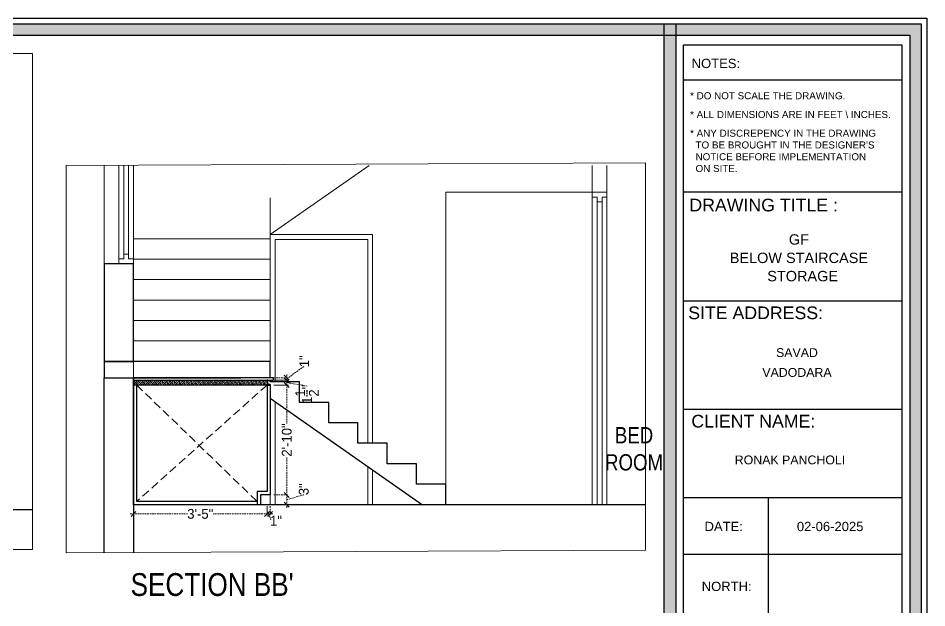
# Model space of a CAD drawing. Header units: millimetres. Extents: x 35877 to 3066687, y -650199 to -40525.
# Drawn here: x 146935.8 to 147215.1, y -179339.1 to -179158 of the extents above; entities that cross this region are included whole.
import ezdxf
from ezdxf.enums import TextEntityAlignment as Align

# ---------------------------------------------------------------- set-up
doc = ezdxf.new("R2010")
doc.units = ezdxf.units.MM
doc.header["$MEASUREMENT"] = 0
doc.header["$PDMODE"] = 35
doc.linetypes.add('DASHED', pattern=[0.75, 0.5, -0.25])
doc.linetypes.add('DASHED2', pattern=[0.375, 0.25, -0.125])
doc.layers.get('Defpoints').update_dxf_attribs({"color": 220})
for name, color, linetype, lineweight in [('FURNITURE', 32, 'Continuous', 9), ('furniture dimensions', 1, 'DASHED', 0), ('GROUND FLOOR  ( PLINE )', 251, 'Continuous', 30), ('Labelling', 1, 'Continuous', 25), ('NAME PLATE', 7, 'Continuous', 25), ('SECTION', 7, 'Continuous', 9), ('SECTION ( D~W~RaiL )', 250, 'Continuous', 18), ('SECTION ( PLine )', 251, 'Continuous', 30), ('SECTION ( SLAB PLine )', 104, 'Continuous', 30), ('wall', 7, 'Continuous', 30)]:
    doc.layers.add(name, color=color, linetype=linetype, lineweight=lineweight)
doc.layers.add('hatch', color=253, linetype='Continuous', lineweight=0, transparency=0.4)
doc.layers.add('SECTION ( Text )', color=250, linetype='Continuous')
doc.styles.add('Arial', font='arial.ttf')
doc.styles.add('century g', font='GOTHIC.TTF')
doc.styles.add('KATHA', font='swissc.ttf')
doc.dimstyles.new('Archana', dxfattribs={"dimtxt": 2, "dimasz": 0.75, "dimexe": 0.5, "dimexo": 0.5, "dimgap": 0, "dimtad": 0, "dimzin": 0, "dimdsep": 46, "dimlunit": 4, "dimtxsty": 'century g', "dimblk": 'OBLIQUE', "dimcen": 0, "dimdle": 1, "dimclrd": 256, "dimclre": 256, "dimclrt": 256, "dimadec": 0, "dimazin": 0, "dimtfac": 1, "dimtofl": 0, "dimtmove": 1, "dimatfit": 3, "dimfxl": 1, "dimfxlon": 1, "dimtolj": 1, "dimtzin": 0, "dimlwd": -1, "dimlwe": -1, "dimarcsym": 0})

# ---------------------------------------------------------------- blocks, each defined once
blk = doc.blocks.new('_Oblique')
at = {"layer": 'wall', "color": 0, "lineweight": -2}
blk.add_line((-0.5, -0.5), (0.5, 0.5), dxfattribs=at)
blk = doc.blocks.new('*D928')
at = {"layer": 'Defpoints', "color": 0, "lineweight": 0, "transparency": 16777216}
for p in [(147013.25, -179270.7), (147013.75, -179304.44), (147018.37, -179304.44)]:
    blk.add_point(p, dxfattribs=at)
at = {"layer": 'furniture dimensions', "color": 5, "linetype": 'ByBlock', "transparency": 16777216}
blk.add_line((147014.37, -179270.7), (147018.87, -179270.7), dxfattribs=at)
at = {"layer": 'furniture dimensions', "color": 5, "transparency": 16777216}
for p, q in [((147018.37, -179269.7), (147018.37, -179282.46)), ((147018.37, -179305.44), (147018.37, -179292.69)), ((147014.37, -179304.44), (147018.87, -179304.44))]:
    blk.add_line(p, q, dxfattribs=at)
at = {"layer": 'furniture dimensions', "color": 5, "transparency": 16777216, "xscale": 1.5, "yscale": 1.5, "zscale": 1.5}
for p, rotation in [((147018.37, -179270.7), 90), ((147018.37, -179304.44), 270)]:
    blk.add_blockref('_Oblique', p, dxfattribs=dict(at, rotation=rotation))
at = {"layer": 'furniture dimensions', "lineweight": 30, "transparency": 16777216, "insert": (147018.37, -179287.57), "char_height": 3, "attachment_point": 5, "rotation": 90, "style": 'century g'}
blk.add_mtext('\\A1;2\'-10"', dxfattribs=at)
blk = doc.blocks.new('*D929')
at = {"layer": 'Defpoints', "color": 0, "lineweight": 0, "transparency": 16777216}
for p in [(147013.25, -179269.2), (147013.25, -179270.7), (147018.37, -179269.2)]:
    blk.add_point(p, dxfattribs=at)
at = {"layer": 'furniture dimensions', "color": 5, "transparency": 16777216}
for p, q in [((147018.37, -179271.7), (147018.37, -179268.2)), ((147014.37, -179269.2), (147018.87, -179269.2)), ((147018.37, -179269.95), (147024.59, -179270.99))]:
    blk.add_line(p, q, dxfattribs=at)
at = {"layer": 'furniture dimensions', "color": 5, "linetype": 'ByBlock', "transparency": 16777216}
blk.add_line((147014.37, -179270.7), (147018.87, -179270.7), dxfattribs=at)
at = {"layer": 'furniture dimensions', "color": 5, "transparency": 16777216, "xscale": 1.5, "yscale": 1.5, "zscale": 1.5}
for p, rotation in [((147018.37, -179269.2), 90), ((147018.37, -179270.7), 270)]:
    blk.add_blockref('_Oblique', p, dxfattribs=dict(at, rotation=rotation))
at = {"layer": 'furniture dimensions', "lineweight": 30, "transparency": 16777216, "insert": (147024.59, -179273.54), "char_height": 3, "attachment_point": 5, "rotation": 90, "style": 'century g'}
blk.add_mtext('\\A1;1{\\H1x;\\S1/2;}"', dxfattribs=at)
blk = doc.blocks.new('*D930')
at = {"layer": 'Defpoints', "color": 0, "lineweight": 0, "transparency": 16777216}
for p in [(147013.43, -179268.45), (147013.43, -179269.2), (147018.37, -179268.45)]:
    blk.add_point(p, dxfattribs=at)
at = {"layer": 'furniture dimensions', "color": 5, "transparency": 16777216}
for p, q in [((147018.37, -179268.83), (147023.74, -179264.85)), ((147018.37, -179270.2), (147018.37, -179267.45)), ((147014.37, -179268.45), (147018.87, -179268.45))]:
    blk.add_line(p, q, dxfattribs=at)
at = {"layer": 'furniture dimensions', "color": 5, "linetype": 'ByBlock', "transparency": 16777216}
blk.add_line((147014.37, -179269.2), (147018.87, -179269.2), dxfattribs=at)
at = {"layer": 'furniture dimensions', "color": 5, "transparency": 16777216, "xscale": 1.5, "yscale": 1.5, "zscale": 1.5}
for p, rotation in [((147018.37, -179268.45), 90), ((147018.37, -179269.2), 270)]:
    blk.add_blockref('_Oblique', p, dxfattribs=dict(at, rotation=rotation))
at = {"layer": 'furniture dimensions', "lineweight": 30, "transparency": 16777216, "insert": (147023.74, -179263.39), "char_height": 3, "attachment_point": 5, "rotation": 90, "style": 'century g'}
blk.add_mtext('\\A1;1"', dxfattribs=at)
blk = doc.blocks.new('*D931')
at = {"layer": 'Defpoints', "color": 0, "lineweight": 0, "transparency": 16777216}
for p in [(146971.26, -179307.44), (147012.3, -179307.44), (147012.3, -179310.29)]:
    blk.add_point(p, dxfattribs=at)
at = {"layer": 'furniture dimensions', "color": 5, "linetype": 'ByBlock', "transparency": 16777216}
blk.add_line((146971.26, -179307.94), (146971.26, -179310.79), dxfattribs=at)
at = {"layer": 'furniture dimensions', "color": 5, "transparency": 16777216}
for p, q in [((147012.3, -179307.94), (147012.3, -179310.79)), ((146970.26, -179310.29), (146987.84, -179310.29)), ((147013.3, -179310.29), (146995.72, -179310.29))]:
    blk.add_line(p, q, dxfattribs=at)
at = {"layer": 'furniture dimensions', "color": 5, "transparency": 16777216, "xscale": 1.5, "yscale": 1.5, "zscale": 1.5, "rotation": 180}
blk.add_blockref('_Oblique', (146971.26, -179310.29), dxfattribs=at)
at = {"layer": 'furniture dimensions', "color": 5, "transparency": 16777216, "xscale": 1.5, "yscale": 1.5, "zscale": 1.5}
blk.add_blockref('_Oblique', (147012.3, -179310.29), dxfattribs=at)
at = {"layer": 'furniture dimensions', "lineweight": 30, "transparency": 16777216, "insert": (146991.78, -179310.29), "char_height": 3, "attachment_point": 5, "style": 'century g'}
blk.add_mtext('\\A1;3\'-5"', dxfattribs=at)
blk = doc.blocks.new('*D932')
at = {"layer": 'Defpoints', "color": 0, "lineweight": 0, "transparency": 16777216}
for p in [(147012.3, -179307.44), (147013.25, -179307.44), (147013.25, -179310.29)]:
    blk.add_point(p, dxfattribs=at)
at = {"layer": 'furniture dimensions', "color": 5, "linetype": 'ByBlock', "transparency": 16777216}
blk.add_line((147012.3, -179307.94), (147012.3, -179310.79), dxfattribs=at)
at = {"layer": 'furniture dimensions', "color": 5, "transparency": 16777216}
for p, q in [((147013.25, -179307.94), (147013.25, -179310.79)), ((147011.3, -179310.29), (147014.25, -179310.29)), ((147012.78, -179310.29), (147013.6, -179312.36))]:
    blk.add_line(p, q, dxfattribs=at)
at = {"layer": 'furniture dimensions', "color": 5, "transparency": 16777216, "xscale": 1.5, "yscale": 1.5, "zscale": 1.5, "rotation": 180}
blk.add_blockref('_Oblique', (147012.3, -179310.29), dxfattribs=at)
at = {"layer": 'furniture dimensions', "color": 5, "transparency": 16777216, "xscale": 1.5, "yscale": 1.5, "zscale": 1.5}
blk.add_blockref('_Oblique', (147013.25, -179310.29), dxfattribs=at)
at = {"layer": 'furniture dimensions', "lineweight": 30, "transparency": 16777216, "insert": (147015.06, -179312.36), "char_height": 3, "attachment_point": 5, "style": 'century g'}
blk.add_mtext('\\A1;1"', dxfattribs=at)
blk = doc.blocks.new('*D938')
at = {"layer": 'Defpoints', "color": 0, "lineweight": 0, "transparency": 16777216}
for p in [(147013.25, -179304.44), (147018.37, -179304.44), (147013.25, -179307.44)]:
    blk.add_point(p, dxfattribs=at)
at = {"layer": 'furniture dimensions', "color": 5, "transparency": 16777216}
for p, q in [((147014.37, -179304.44), (147018.87, -179304.44)), ((147018.37, -179308.44), (147018.37, -179303.44)), ((147018.37, -179305.94), (147023.6, -179304.38))]:
    blk.add_line(p, q, dxfattribs=at)
at = {"layer": 'furniture dimensions', "color": 5, "linetype": 'ByBlock', "transparency": 16777216}
blk.add_line((147014.37, -179307.44), (147018.87, -179307.44), dxfattribs=at)
at = {"layer": 'furniture dimensions', "color": 5, "transparency": 16777216, "xscale": 1.5, "yscale": 1.5, "zscale": 1.5}
for p, rotation in [((147018.37, -179304.44), 90), ((147018.37, -179307.44), 270)]:
    blk.add_blockref('_Oblique', p, dxfattribs=dict(at, rotation=rotation))
at = {"layer": 'furniture dimensions', "lineweight": 30, "transparency": 16777216, "insert": (147023.6, -179302.7), "char_height": 3, "attachment_point": 5, "rotation": 90, "style": 'century g'}
blk.add_mtext('\\A1;3"', dxfattribs=at)

msp = doc.modelspace()

# ---------------------------------------------------------------- hatches: boundary and pattern name
at = {"layer": 'hatch', "transparency": 33554651}
h = msp.add_hatch(dxfattribs=at)
h.set_pattern_fill('ANSI33', color=256, scale=3.493167, angle=90, style=0)
h.set_pattern_definition([(135, (-5348365.3094, 4417118.82505), (-0.61751058278, -0.61751058278), []), (135, (-5348365.3094, 4417119.4426), (-0.61751058278, -0.61751058278), [0.43664592054, -0.21832296027])])
h.paths.add_polyline_path([(146971.2573, -179270.6983), (146971.2573, -179269.2014), (147012.3021, -179269.2076), (147012.3021, -179270.7046)])
at = {"layer": 'NAME PLATE', "true_color": 0xd39e00, "transparency": 33554687}
h = msp.add_hatch(color=42, dxfattribs=at)
h.paths.add_polyline_path([(146713.5815, -179159.7462), (146713.5815, -179511.4875), (147213.3025, -179511.4875), (147213.3025, -179159.7462)])
h.paths.add_polyline_path([(146717.0886, -179163.2533), (147209.7954, -179163.2533), (147209.7954, -179507.9804), (146717.0886, -179507.9804)], flags=16)
msp.add_hatch(color=42, dxfattribs=at).paths.add_polyline_path([(147134.3918, -179507.9804), (147137.899, -179507.9804), (147137.899, -179159.7462), (147134.3918, -179159.7462)])

# ---------------------------------------------------------------- linework, layer by layer
at = {"layer": 'FURNITURE', "lineweight": 30, "ltscale": 0.4, "transparency": 33554687}
for p, q in [((147013.5313, -179268.4524), (146971.2573, -179268.435)), ((147012.3021, -179270.7014), (146971.2573, -179270.7014)), ((146972.2573, -179306.4437), (146972.2573, -179270.7014)), ((147009.2533, -179303.4437), (147009.2533, -179307.4437)), ((147012.3021, -179303.4437), (147009.2533, -179303.4437)), ((147013.2533, -179304.4437), (147010.2533, -179304.4437)), ((147010.2533, -179304.4437), (147010.2533, -179307.4437)), ((146998.5945, -179306.4437), (146972.2573, -179306.4437)), ((147009.2533, -179306.4437), (146998.5945, -179306.4437)), ((147010.3021, -179307.4437), (146971.2573, -179307.4437))]:
    msp.add_line(p, q, dxfattribs=at)
at = {"layer": 'FURNITURE', "lineweight": 30, "transparency": 33554687}
for p, q in [((147014.0033, -179268.4515), (146988.2563, -179268.4515)), ((146988.2563, -179269.2014), (147011.5508, -179269.2014))]:
    msp.add_line(p, q, dxfattribs=at)
at = {"layer": 'FURNITURE', "lineweight": 0, "transparency": 33554687}
msp.add_line((147013.5313, -179268.4516), (146988.2563, -179268.4516), dxfattribs=at)
at = {"layer": 'FURNITURE', "lineweight": 30, "ltscale": 0.4, "transparency": 33554687}
for points in [[(147013.2533, -179307.4437), (146971.2573, -179307.4437), (146971.2573, -179268.435)], [(147012.3021, -179270.5014), (147012.3021, -179303.4437)], [(147013.2533, -179270.5014), (147013.2533, -179304.4437)]]:
    msp.add_lwpolyline(points, dxfattribs=at)
msp.add_lwpolyline([(146971.2573, -179269.2014), (147014.0033, -179269.2014, 0.41422824), (147014.2533, -179268.9514), (147014.2533, -179268.7015)], format="xyb", dxfattribs=at)
msp.add_lwpolyline([(147013.2533, -179270.5014), (147012.7021, -179270.5014, -0.41421356), (147012.5021, -179270.3014), (147012.5021, -179269.2014), (147012.3021, -179269.2014), (147012.3021, -179270.5014, 0.41421356), (147012.5021, -179270.7014), (147013.2533, -179270.7014)], format="xyb", close=True, dxfattribs=at)
msp.add_arc((147014.0033, -179268.7015), 0.25, 0.002871, 90, dxfattribs=at)
at = {"layer": 'GROUND FLOOR  ( PLINE )', "lineweight": 0, "transparency": 33554687}
for points in [[(146940.2177, -179168.8254), (146729.1221, -179168.8254), (146729.1221, -179321.1954), (146940.2177, -179321.1954)], [(146950.5377, -179203.2127), (147128.6244, -179202.4054), (147128.6244, -179321.4537), (146950.5377, -179322.261)]]:
    msp.add_lwpolyline(points, close=True, dxfattribs=at)
at = {"layer": 'Labelling', "color": 251, "linetype": 'DASHED2', "lineweight": 0, "ltscale": 10, "true_color": 0x636466, "transparency": 33554687}
for p, q in [((146972.2573, -179270.7014), (147009.2533, -179306.4437)), ((147012.3021, -179270.7014), (146972.2573, -179306.4437))]:
    msp.add_line(p, q, dxfattribs=at)
at = {"layer": 'NAME PLATE', "color": 42, "true_color": 0xd39e00, "transparency": 33554687}
for p, q in [((147207.4211, -179177.0548), (147140.2733, -179177.0548)), ((147207.4211, -179211.4468), (147140.2733, -179211.4468)), ((147207.4211, -179244.9348), (147140.2733, -179244.9348)), ((147207.4211, -179278.2178), (147140.2733, -179278.2178)), ((147207.4211, -179305.3377), (147140.2733, -179305.3377)), ((147166.2534, -179305.3377), (147166.2534, -179343.8867)), ((147207.4211, -179322.7868), (147140.2733, -179322.7868))]:
    msp.add_line(p, q, dxfattribs=at)
for points in [[(146711.8279, -179157.9926), (147215.0561, -179157.9926), (147215.0561, -179513.2411), (146711.8279, -179513.2411)], [(146713.5815, -179159.7462), (147213.3025, -179159.7462), (147213.3025, -179511.4875), (146713.5815, -179511.4875)], [(147134.3918, -179507.9804), (147134.3918, -179159.7462), (147137.899, -179159.7462), (147137.899, -179507.9804)], [(146717.0886, -179163.2533), (147209.7954, -179163.2533), (147209.7954, -179507.9804), (146717.0886, -179507.9804)], [(147140.2733, -179505.094), (147140.2733, -179166.1398), (147207.4211, -179166.1398), (147207.4211, -179505.094)]]:
    msp.add_lwpolyline(points, close=True, dxfattribs=at)
at = {"layer": 'SECTION', "transparency": 33554687}
for p, q in [((146962.2573, -179322.261), (146962.2573, -179203.2127)), ((146971.2573, -179322.261), (146971.2573, -179203.2127)), ((147112.2573, -179307.4437), (147112.2573, -179203.2127)), ((147116.7573, -179307.4437), (147116.7573, -179203.2127)), ((147013.2573, -179263.4437), (147013.2573, -179213.158)), ((147013.2573, -179225.7294), (146971.2573, -179225.7294)), ((146971.2573, -179233.4437), (146962.2573, -179233.4437)), ((147013.2573, -179232.0151), (146971.2573, -179232.0151)), ((147013.2573, -179238.3008), (146971.2573, -179238.3008)), ((147013.2573, -179244.5866), (146971.2573, -179244.5866)), ((147013.2573, -179250.8723), (146971.2573, -179250.8723)), ((147013.2573, -179257.158), (146971.2573, -179257.158)), ((146940.2177, -179308.9789), (146729.1221, -179308.9789))]:
    msp.add_line(p, q, dxfattribs=at)
for points in [[(147013.2573, -179224.4437), (147043.6562, -179203.2127)], [(147013.2573, -179268.4523), (147013.2573, -179224.4437), (147044.7573, -179224.4437), (147044.7573, -179288.5866)], [(147014.7573, -179269.7294), (147014.7573, -179225.9437), (147043.2573, -179225.9437), (147043.2573, -179288.5866)], [(147013.2573, -179269.7294), (147013.2573, -179269.2014)], [(147013.2573, -179307.4437), (147013.2722, -179274.7398)], [(147014.7573, -179307.4437), (147014.7573, -179275.777)], [(147043.2573, -179295.6818), (147043.2573, -179307.4437)], [(147044.7573, -179296.7294), (147044.7573, -179307.4437)]]:
    msp.add_lwpolyline(points, dxfattribs=at)
at = {"layer": 'SECTION ( D~W~RaiL )', "transparency": 33554687}
for points in [[(146966.7573, -179203.2127), (146966.7573, -179233.4437), (146971.2573, -179233.4437), (146971.2573, -179231.9437), (146969.7573, -179231.9437), (146969.7573, -179230.4437), (146968.2573, -179230.4437), (146968.2573, -179203.2127)], [(146969.7573, -179203.2127), (146969.7573, -179230.4437), (146968.2573, -179230.4437), (146968.2573, -179231.9437), (146966.7573, -179231.9437), (146966.7573, -179233.4437), (146971.2573, -179233.4437), (146971.2573, -179203.2127)], [(147112.2573, -179307.4437), (147112.2573, -179211.4437), (147067.2573, -179211.4437), (147067.2573, -179307.4437)]]:
    msp.add_lwpolyline(points, dxfattribs=at)
msp.add_lwpolyline([(147116.7573, -179307.4437), (147116.7573, -179307.4437), (147115.2573, -179307.4437), (147115.2573, -179307.4437), (147113.7573, -179307.4437), (147113.7573, -179214.4437), (147115.2573, -179214.4437), (147115.2573, -179212.9437), (147116.7573, -179212.9437), (147116.7573, -179211.4437), (147112.2573, -179211.4437), (147112.2573, -179212.9437), (147113.7573, -179212.9437), (147113.7573, -179214.4437), (147115.2573, -179214.4437), (147115.2573, -179307.4437), (147113.7573, -179307.4437), (147113.7573, -179307.4437), (147112.2573, -179307.4437), (147112.2573, -179307.4437), (147116.7573, -179307.4437), (147116.7573, -179211.4437), (147112.2573, -179211.4437), (147112.2573, -179307.4437)], close=True, dxfattribs=at)
at = {"layer": 'SECTION ( PLine )', "transparency": 33554687}
msp.add_line((146940.2177, -179308.9789), (146729.1221, -179308.9789), dxfattribs=at)
msp.add_lwpolyline([(146962.2573, -179263.4437), (146971.2573, -179263.4437), (146971.2573, -179233.4437), (146962.2573, -179233.4437)], close=True, dxfattribs=at)
for points in [[(146962.2573, -179322.261), (146962.2573, -179268.4437), (146971.2573, -179268.4437), (146971.2573, -179322.261)], [(147128.6244, -179307.4437), (146971.2573, -179307.4437)]]:
    msp.add_lwpolyline(points, dxfattribs=at)
at = {"layer": 'SECTION ( SLAB PLine )', "color": 1, "transparency": 33554687}
for points in [[(147013.2573, -179268.4523), (147013.2573, -179263.4437), (146962.2573, -179263.4437), (146962.2573, -179268.4437), (147004.2573, -179268.4437), (147004.2686, -179268.4516)], [(147128.6244, -179307.4437), (147067.2573, -179307.4437), (147067.2573, -179301.158), (147058.2573, -179301.158), (147058.2573, -179294.8723), (147049.2573, -179294.8723), (147049.2573, -179288.5866), (147040.2573, -179288.5866), (147040.2573, -179282.3008), (147031.2573, -179282.3008), (147031.2573, -179276.0151), (147022.2573, -179276.0151), (147022.2573, -179269.7294), (147013.2573, -179269.7294), (147013.2573, -179269.2014)], [(147013.2533, -179274.7267), (147060.0982, -179307.4437)]]:
    msp.add_lwpolyline(points, dxfattribs=at)

# ---------------------------------------------------------------- texts
at = {"layer": 'NAME PLATE', "transparency": 33554687, "style": 'Arial'}
for s, height, p in [('NOTES:', 2.86226, (147150.234, -179173.329)), ('DRAWING TITLE : ', 3.895527, (147165.6687, -179217.3437)), ('GF', 3.18303, (147175.7436, -179227.562)), ('BELOW STAIRCASE', 3.183032, (147175.7436, -179233.2162)), ('STORAGE', 3.18303, (147176.8974, -179238.8096)), ('SITE ADDRESS:', 3.895527, (147162.4488, -179250.4537)), (' SAVAD ', 2.71754, (147175.1529, -179262.0831)), ('VADODARA', 2.71754, (147175.1529, -179268.184)), ('CLIENT NAME:', 3.895527, (147161.7389, -179283.7367)), ('RONAK PANCHOLI    ', 2.717545, (147175.1132, -179295.055)), ('DATE:', 2.86226, (147152.6344, -179315.5707)), ('02-06-2025', 2.86226, (147185.3449, -179315.5707)), ('NORTH:', 2.86226, (147153.548, -179333.9717))]:
    msp.add_text(s, height=height, dxfattribs=at).set_placement(p, align=Align.CENTER)
at = {"layer": 'NAME PLATE', "transparency": 33554687, "char_height": 2.164811, "width": 83.637932, "attachment_point": 1, "style": 'Arial'}
for s, insert in [('* DO NOT SCALE THE DRAWING.', (147142.3042, -179180.7394, 0)), ('* ALL DIMENSIONS ARE IN FEET \\\\ INCHES.', (147142.3042, -179186.4961, 0)), ("* ANY DISCREPENCY IN THE DRAWING \\P  TO BE BROUGHT IN THE DESIGNER'S\\P  NOTICE BEFORE IMPLEMENTATION \\P  ON SITE.", (147142.3042, -179192.2528, 0))]:
    msp.add_mtext(s, dxfattribs=dict(at, insert=insert))
at = {"layer": 'SECTION ( Text )', "transparency": 33554687, "insert": (147125.0856, -179290.3076), "char_height": 5, "attachment_point": 5, "style": 'KATHA'}
msp.add_mtext('BED \\PROOM', dxfattribs=at)
at = {"layer": 'SECTION ( Text )', "color": 1, "transparency": 33554687, "insert": (146995.4339, -179332.0269), "char_height": 7, "attachment_point": 5, "style": 'KATHA'}
msp.add_mtext("SECTION BB'", dxfattribs=at)

# ---------------------------------------------------------------- dimensions: what is measured, and where the dimension line sits
at = {"layer": 'furniture dimensions', "color": 242, "lineweight": 30, "true_color": 0xcd2027, "transparency": 33554687}
for base, p1, p2, override, picture, middle in [((147018.3739, -179268.4523), (147013.4323, -179269.2014), (147013.4327, -179268.4523), {"dimtxt": 3, "dimasz": 1.5, "dimdec": 0, "dimclrd": 5, "dimclre": 5, "dimfxl": 4}, '*D930', (147023.7444, -179264.8494)), ((147018.3739, -179269.2014), (147013.2533, -179270.7014), (147013.2533, -179269.2014), {"dimtxt": 3, "dimasz": 1.5, "dimdec": 1, "dimclrd": 5, "dimclre": 5, "dimfxl": 4}, '*D929', (147024.5906, -179270.9945))]:
    dim = msp.add_linear_dim(base=base, p1=p1, p2=p2, angle=90, dimstyle='Archana', override=override, dxfattribs=at)
    dim.commit()
    dim.dimension.update_dxf_attribs({"geometry": picture, "text_midpoint": middle, "dimtype": 160})
for p1, p2, picture, middle in [((147013.2533, -179270.7014), (147013.7533, -179304.4437), '*D928', (147018.3739, -179287.5726)), ((147013.2533, -179307.4437), (147013.2533, -179304.4437), '*D938', (147023.6002, -179304.3758))]:
    dim = msp.add_linear_dim(base=(147018.3739, -179304.4437), p1=p1, p2=p2, angle=90, dimstyle='Archana', override={"dimtxt": 3, "dimasz": 1.5, "dimdec": 0, "dimclrd": 5, "dimclre": 5, "dimfxl": 4}, dxfattribs=at)
    dim.commit()
    dim.dimension.update_dxf_attribs({"geometry": picture, "text_midpoint": middle})
dim = msp.add_linear_dim(base=(147012.3021, -179310.29), p1=(146971.2573, -179307.4437), p2=(147012.3021, -179307.4437), dimstyle='Archana', override={"dimtxt": 3, "dimasz": 1.5, "dimdec": 0, "dimclrd": 5, "dimclre": 5, "dimfxl": 4}, dxfattribs=at)
dim.commit()
dim.dimension.update_dxf_attribs({"geometry": '*D931', "text_midpoint": (146991.7797, -179310.29)})
dim = msp.add_linear_dim(base=(147013.2533, -179310.29), p1=(147012.3021, -179307.4437), p2=(147013.2533, -179307.4437), dimstyle='Archana', override={"dimtxt": 3, "dimasz": 1.5, "dimdec": 0, "dimclrd": 5, "dimclre": 5, "dimfxl": 4}, dxfattribs=at)
dim.commit()
dim.dimension.update_dxf_attribs({"geometry": '*D932', "text_midpoint": (147013.6017, -179312.362), "dimtype": 160})

doc.saveas('drawing.dxf')
